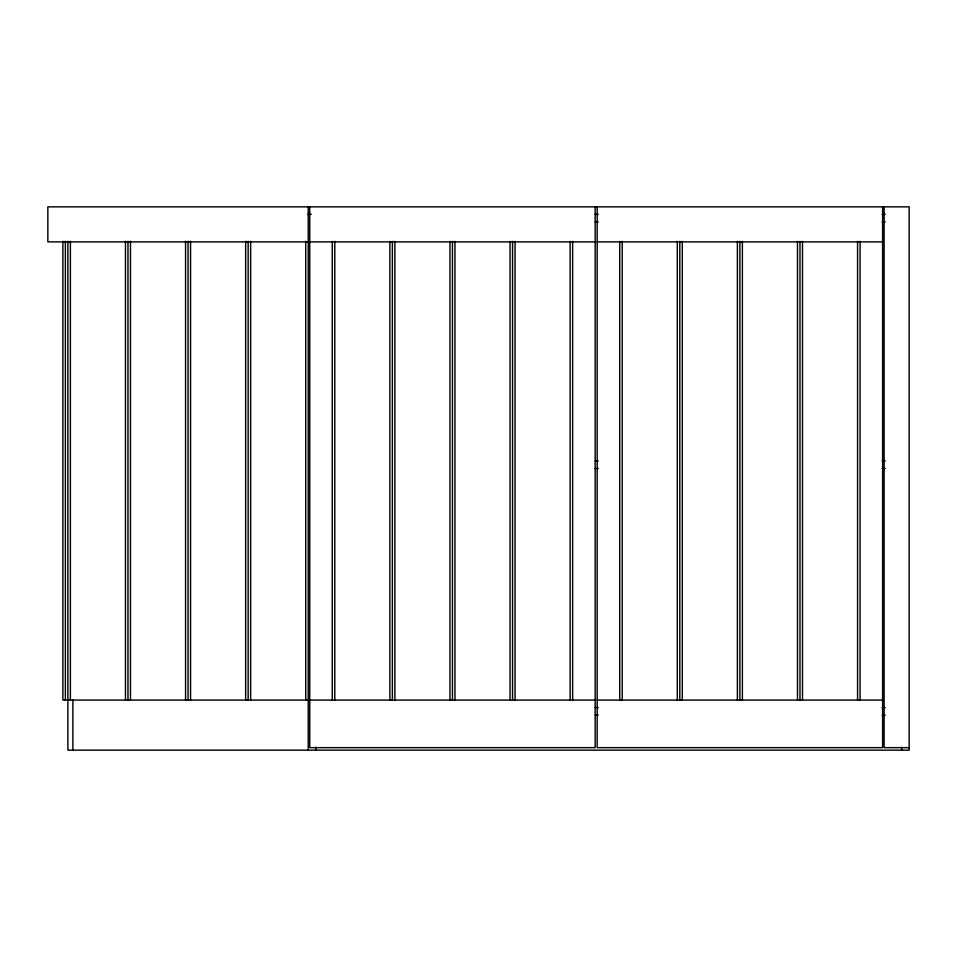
<?xml version="1.0" encoding="UTF-8"?>
<svg xmlns="http://www.w3.org/2000/svg" width="957" height="957" viewBox="0 0 957 957"><rect width="100%" height="100%" fill="white"/><g stroke="black" fill="none" stroke-linecap="round" stroke-linejoin="round"><path stroke-width="1.44" d="M307.723 214.356L311.228 214.356M595.242 214.356L598.233 214.356M882.21 214.356L885.237 214.356M595.242 221.868L598.233 221.868M882.21 221.868L885.201 221.868M308.238 241.894L47.85 241.894L47.85 206.844L909.15 206.844L909.15 750.156L67.875 750.156L67.875 241.248M309.745 241.894L595.17 241.894M597.18 241.894L882.605 241.894M595.242 460.975L598.233 460.975M882.21 460.975L885.201 460.975M595.242 468.487L598.233 468.487M882.21 468.487L885.201 468.487M595.17 700.081L62.875 700.081L62.875 241.248M597.18 700.081L882.605 700.081M595.242 707.594L598.233 707.594M882.21 707.594L885.201 707.594M595.242 715.106L598.233 715.106M882.21 715.106L885.201 715.106M909.15 747.656L884.112 747.656L884.112 206.844M901.638 747.214L901.638 750.156M882.605 206.844L882.605 747.656L597.18 747.656L597.18 206.844M860.08 241.367L860.08 700.081M857.568 241.367L857.568 700.081M802.492 241.367L802.492 700.081M799.98 241.367L799.98 700.081M797.48 241.367L797.48 700.081M742.393 241.367L742.393 700.081M739.893 241.367L739.893 700.081M737.392 241.367L737.392 700.081M682.305 241.367L682.305 700.081M679.805 241.367L679.805 700.081M677.305 241.367L677.305 700.081M622.217 241.367L622.217 700.081M619.717 241.367L619.717 700.081M595.17 206.844L595.17 747.656L309.745 747.656L309.745 206.844M572.645 241.367L572.645 700.081M570.133 241.367L570.133 700.081M515.057 241.367L515.057 700.081M512.557 241.367L512.557 700.081M510.045 241.367L510.045 700.081M454.97 241.367L454.97 700.081M452.458 241.367L452.458 700.081M449.957 241.367L449.957 700.081M394.87 241.367L394.87 700.081M392.37 241.367L392.37 700.081M389.87 241.367L389.87 700.081M334.783 241.367L334.783 700.081M332.282 241.367L332.282 700.081M315.75 747.214L315.75 750.156M308.238 206.844L308.238 750.156M305.738 241.248L305.738 700.081M250.65 241.248L250.65 700.081M248.15 241.248L248.15 700.081M245.65 241.248L245.65 700.081M190.563 241.248L190.563 700.081M188.062 241.248L188.062 700.081M185.562 241.248L185.562 700.081M130.475 241.248L130.475 700.081M127.975 241.248L127.975 700.081M125.463 241.248L125.463 700.081M72.888 700.081L72.888 750.156M70.387 241.248L70.387 700.081M65.375 241.248L65.375 700.081"/></g></svg>
